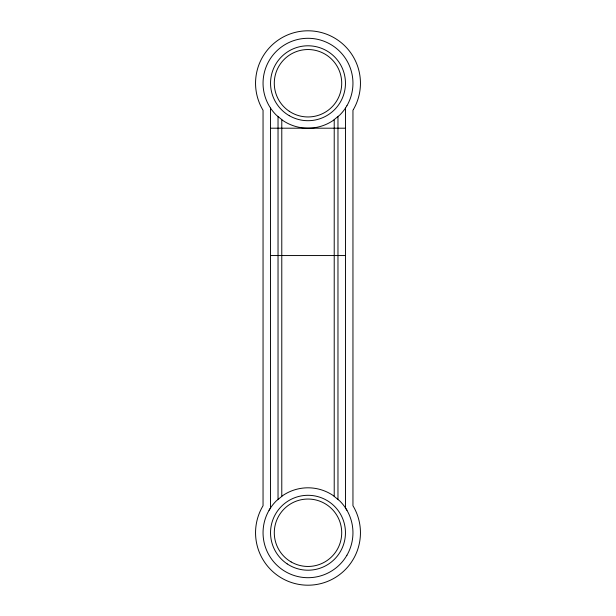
<?xml version="1.0" encoding="UTF-8"?>
<svg xmlns="http://www.w3.org/2000/svg" width="616" height="616" viewBox="0 0 616 616"><rect width="100%" height="100%" fill="white"/><g stroke="black" fill="none" stroke-linecap="round" stroke-linejoin="round"><path stroke-width="0.92" d="M269.069 510.279L270.624 507.777M270.54 128.197L345.46 128.197M270.54 255.555L345.46 255.555M345.376 507.777L346.931 510.279M345.46 108.085L345.46 507.915M337.968 116.732L337.968 499.268M334.219 119.727L334.219 496.273M281.781 119.727L281.781 496.273M278.032 116.732L278.032 499.268M270.54 108.085L270.54 507.915M346.931 105.721L345.376 108.224A44.953 44.953 0 0 1 339.786 115.03L332.971 120.621A44.953 44.953 0 0 1 283.029 120.621L276.214 115.03A44.953 44.953 0 0 1 270.624 108.224L269.069 105.721A44.953 44.953 0 0 1 308 38.292A44.953 44.953 0 0 1 346.931 105.721M353.422 109.471L352.953 110.226L352.953 505.775L353.422 506.529A52.445 52.445 0 0 1 353.422 558.974L351.605 561.892A52.445 52.445 0 0 1 264.395 561.892L262.578 558.974A52.445 52.445 0 0 1 262.578 506.529L263.047 505.775L263.047 110.226L262.578 109.471A52.445 52.445 0 0 1 308 30.8A52.445 52.445 0 0 1 353.422 109.471M346.931 555.232L345.376 557.726A44.953 44.953 0 0 1 270.624 557.726L269.069 555.232A44.953 44.953 0 0 1 276.214 500.97L283.029 495.38A44.953 44.953 0 0 1 332.971 495.38L339.786 500.97A44.953 44.953 0 0 1 346.931 555.232M291.145 561.946A33.711 33.711 0 0 0 341.711 532.755A33.711 33.711 0 0 0 291.145 503.557A33.711 33.711 0 0 0 291.145 561.946M287.187 563.902A37.461 37.461 0 0 0 345.376 535.204A37.461 37.461 0 0 0 291.43 499.16A37.461 37.461 0 0 0 287.187 563.902M289.274 111.28A33.711 33.711 0 0 0 341.641 85.455A33.711 33.711 0 0 0 293.093 53.007A33.711 33.711 0 0 0 289.274 111.28M289.274 115.685A37.461 37.461 0 0 0 345.46 83.245A37.461 37.461 0 0 0 289.274 50.805A37.461 37.461 0 0 0 289.274 115.685"/></g></svg>
